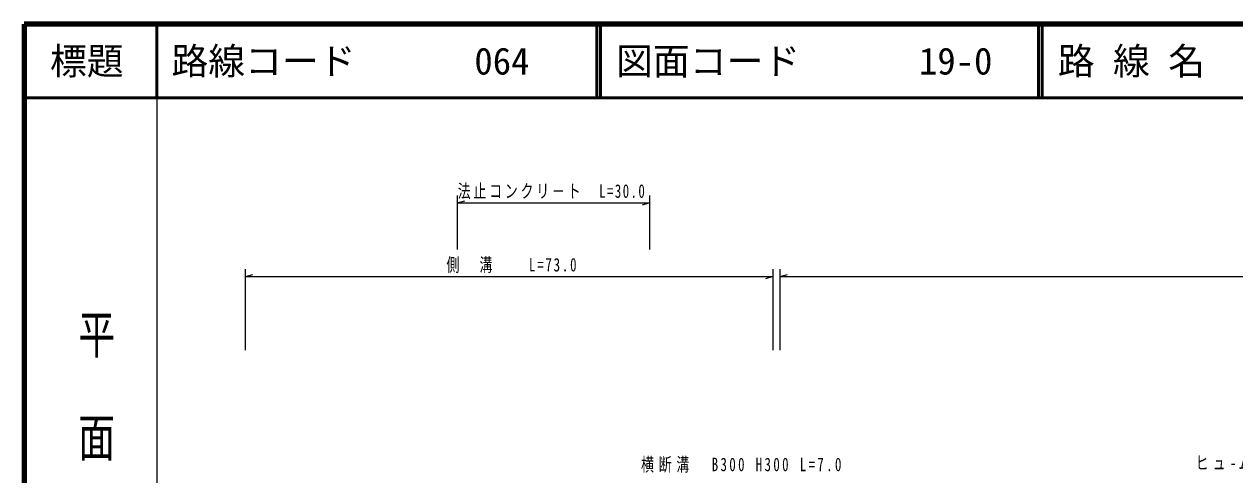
# Model space of a CAD drawing. Units: millimetres, scale not verified. Extents: x 40000 to 680000, y 20000 to 380000.
# Drawn here: x 40000 to 204414, y 318838 to 380000 of the extents above; entities that cross this region are included whole.
import ezdxf
from ezdxf.enums import TextEntityAlignment as Align

# ---------------------------------------------------------------- set-up
doc = ezdxf.new("R2010")
doc.units = ezdxf.units.MM
doc.header["$LTSCALE"] = 1000
for name, color, linetype, lineweight in [('M-STR-HTXT', 7, 'Continuous', 13), ('M-TTL', 2, 'Continuous', 140), ('M-TTL-BAND', 7, 'Continuous', 25), ('M-TTL-LINE', 7, 'Continuous', 50)]:
    doc.layers.add(name, color=color, linetype=linetype, lineweight=lineweight)
doc.layers.add('M-TTL-TXT', color=7, linetype='Continuous')
doc.styles.add('@ＭＳ ゴシック', font='')
doc.styles.add('ＭＳ ゴシック', font='')
doc.styles.get('@ＭＳ ゴシック').set_extended_font_data('@MS Gothic')
doc.styles.get('ＭＳ ゴシック').set_extended_font_data('MS Gothic')

msp = doc.modelspace()

# ---------------------------------------------------------------- linework, layer by layer
at = {"layer": 'M-STR-HTXT'}
for p, q in [((98855, 349399), (98855, 356733)), ((98855, 355733), (99855, 356013)), ((98855, 355733), (124905, 355733)), ((124905, 355733), (123905, 355453)), ((124905, 356733), (124905, 349399)), ((70064, 335733), (70064, 346733)), ((70064, 345733), (71064, 346013)), ((70064, 345733), (141671, 345733)), ((141671, 345733), (140671, 345453)), ((141671, 346733), (141671, 335733)), ((142658, 335733), (142658, 346733)), ((142658, 345733), (143658, 346013)), ((142658, 345733), (281842, 345733))]:
    msp.add_line(p, q, dxfattribs=at)
at = {"layer": 'M-TTL'}
for p, q in [((40000, 380000), (40000, 20000)), ((680000, 380000), (40000, 380000))]:
    msp.add_line(p, q, dxfattribs=at)
at = {"layer": 'M-TTL-BAND'}
msp.add_line((58000, 370000), (58000, 20000), dxfattribs=at)
at = {"layer": 'M-TTL-LINE'}
for p, q in [((58000, 380000), (58000, 370000)), ((117750, 380000), (117750, 370000)), ((118250, 380000), (118250, 370000)), ((177750, 380000), (177750, 370000)), ((178250, 380000), (178250, 370000)), ((40000, 370000), (680000, 370000))]:
    msp.add_line(p, q, dxfattribs=at)

# ---------------------------------------------------------------- texts
at = {"layer": 'M-STR-HTXT', "char_height": 1833, "attachment_point": 7, "style": 'ＭＳ ゴシック'}
for s, insert in [('\\T1.22;\\W0.7;法止コンクリ－ト\u3000L=30.0', (98872, 356233)), ('\\T1.28;\\W0.7;側\u3000溝\u3000\u3000L=73.0', (97353, 346233)), ('\\T1.37;\\W0.7;横断溝\u3000B300\\~H300\\~L=7.0', (123780, 319104)), ('\\T1.33;\\W0.7;ヒュ-ム管\\~φ400\\~L=9.0', (199093, 319072))]:
    msp.add_mtext(s, dxfattribs=dict(at, insert=insert))
at = {"layer": 'M-TTL-BAND', "style": '@ＭＳ ゴシック', "width": 1.4}
msp.add_text('平  面  図', height=3666, rotation=270, dxfattribs=at).set_placement((49777, 306475), align=Align.MIDDLE_RIGHT)
at = {"layer": 'M-TTL-TXT', "style": 'ＭＳ ゴシック'}
msp.add_text('標題', height=3666, dxfattribs=at).set_placement((48500, 375000), align=Align.MIDDLE_CENTER)
for s, p in [('路線コード', (60000, 375000)), ('064', (101142, 375000)), ('図面コード', (120380, 375000)), ('19-0', (161521, 375000)), ('路 線 名', (180380, 375000))]:
    msp.add_text(s, height=3666, dxfattribs=at).set_placement(p, align=Align.MIDDLE_LEFT)

doc.saveas('drawing.dxf')
